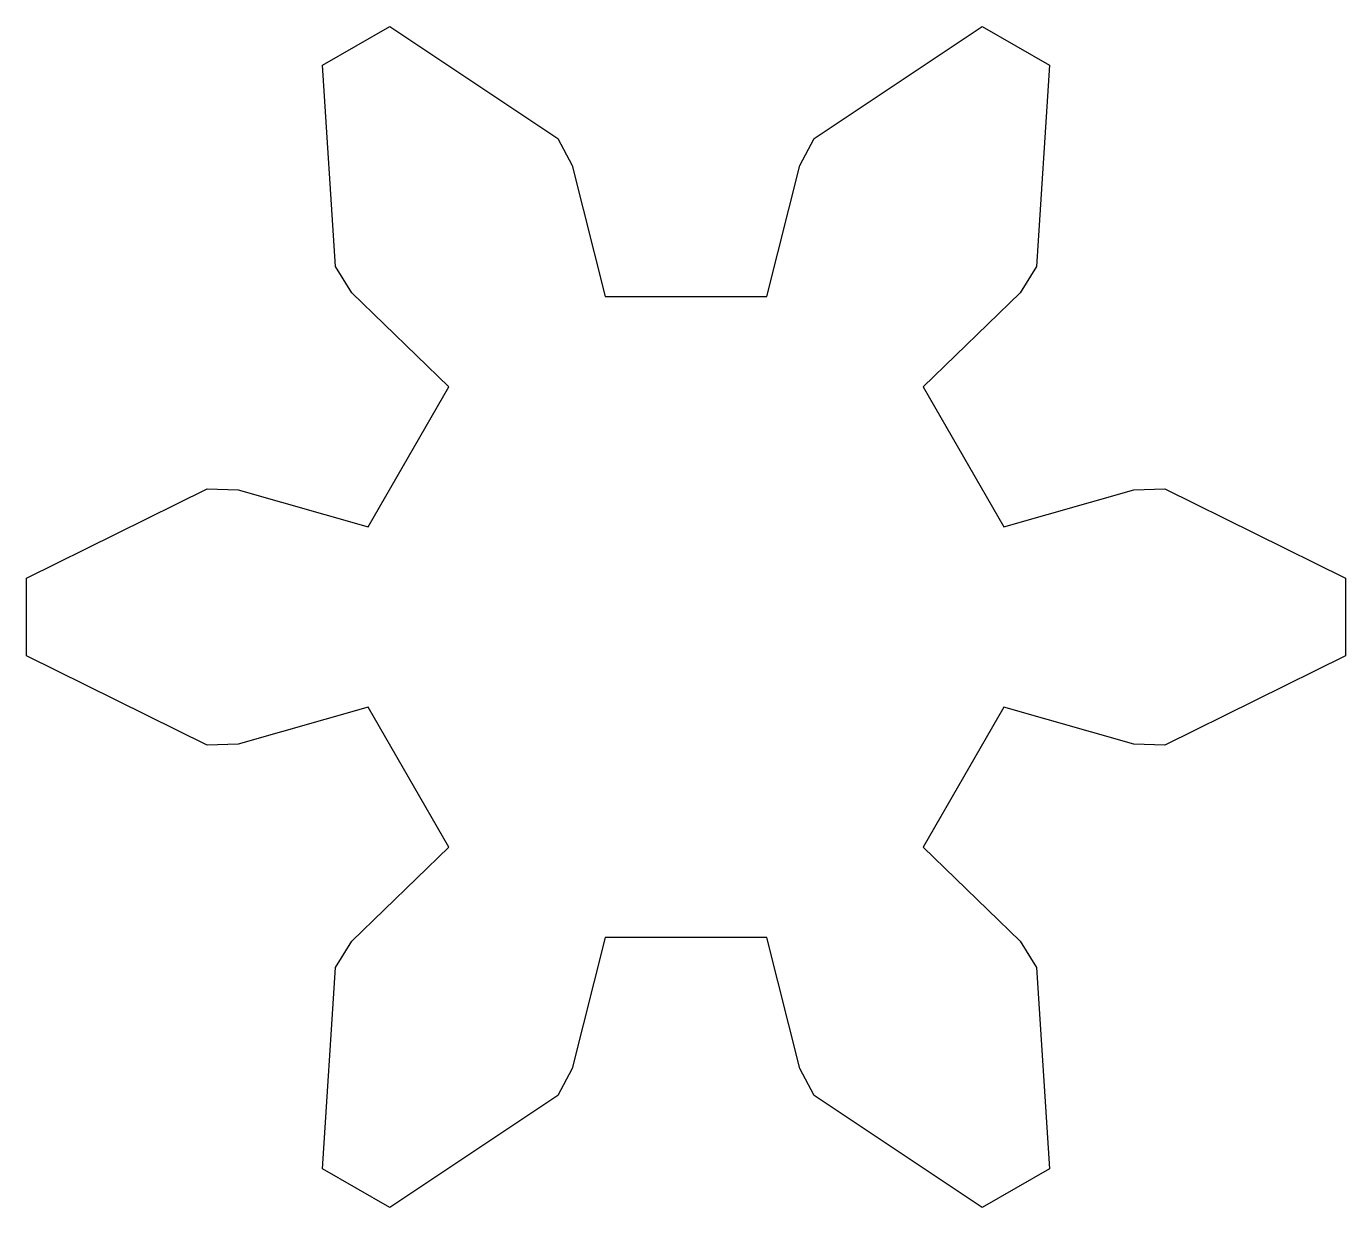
# Model space of a CAD drawing. Extents: x -2.43 to 1.87, y -1.67 to 2.18.
import ezdxf

# ---------------------------------------------------------------- set-up
doc = ezdxf.new("R2010")
doc.units = 0
doc.layers.get('0').update_dxf_attribs({"linetype": 'CONTINUOUS'})

msp = doc.modelspace()

# ---------------------------------------------------------------- linework, layer by layer
at = {"color": 7}
msp.add_lwpolyline([(0.754775, 0.548499), (1.179463, 0.669092), (1.27968, 0.672507), (1.870061, 0.380661), (1.870061, 0.127338), (1.27968, -0.164508), (1.179463, -0.161093), (0.754775, -0.040499), (0.491321, -0.496824), (0.808115, -0.804305), (0.861173, -0.889395), (0.903619, -1.546606), (0.684248, -1.673268), (0.136285, -1.307903), (0.089126, -1.219426), (-0.018768, -0.791323), (-0.545677, -0.791323), (-0.65357, -1.219426), (-0.70073, -1.307903), (-1.248692, -1.673268), (-1.468064, -1.546606), (-1.425617, -0.889395), (-1.37256, -0.804305), (-1.055765, -0.496824), (-1.31922, -0.040499), (-1.743908, -0.161093), (-1.844125, -0.164508), (-2.434505, 0.127338), (-2.434505, 0.380661), (-1.844125, 0.672507), (-1.743908, 0.669092), (-1.31922, 0.548499), (-1.055765, 1.004824), (-1.37256, 1.312305), (-1.425617, 1.397395), (-1.468064, 2.054606), (-1.248692, 2.181267), (-0.70073, 1.815902), (-0.65357, 1.727425), (-0.545677, 1.299323), (-0.018768, 1.299323), (0.089126, 1.727425), (0.136285, 1.815902), (0.684248, 2.181267), (0.903619, 2.054606), (0.861173, 1.397395), (0.808115, 1.312305), (0.491321, 1.004824), (0.754775, 0.548499)], close=True, dxfattribs=at)

doc.saveas('drawing.dxf')
